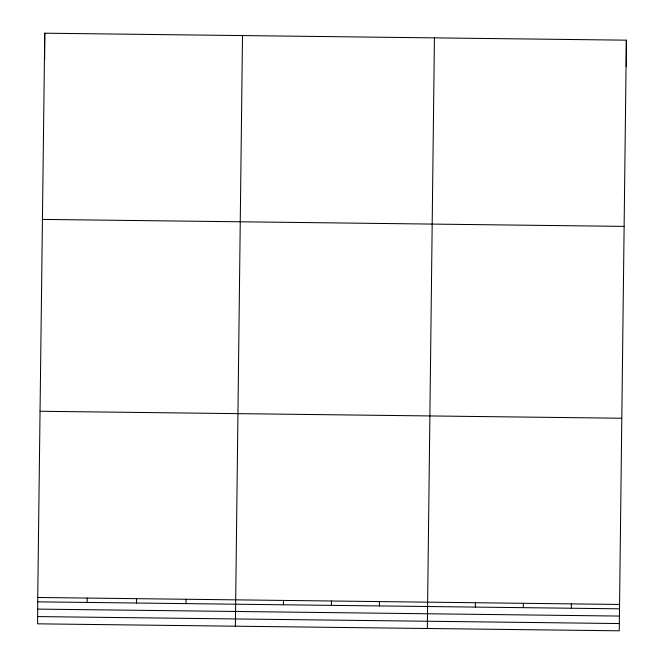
<?xml version="1.0" encoding="UTF-8"?>
<svg xmlns="http://www.w3.org/2000/svg" width="664" height="664" viewBox="0 0 664 664"><rect width="100%" height="100%" fill="white"/><g stroke="black" fill="none" stroke-linecap="round" stroke-linejoin="round"><path stroke-width="1" d="M37.732 597.476L37.632 623.828L619.246 630.8L626.368 40.172L44.754 33.2L37.732 597.476L619.338 604.456M44.662 59.544L44.754 33.2M87.15 602.431L87.167 598.073M136.585 603.028L136.601 598.662M186.02 603.617L186.036 599.26M235.38 626.193L242.501 35.574M283.445 604.788L283.462 600.422M331.427 605.361L331.444 601.003M379.41 605.941L379.426 601.576M427.317 628.501L434.43 37.873M475.374 607.087L475.391 602.729M523.356 607.668L523.373 603.302M571.339 608.241L571.355 603.875M626.268 66.525L626.368 40.172M42.438 219.411L624.044 226.382M40.047 411.265L621.653 418.237M37.715 601.841L619.321 608.813M37.69 609.096L619.296 616.067M37.657 616.574L619.271 623.546"/></g></svg>
